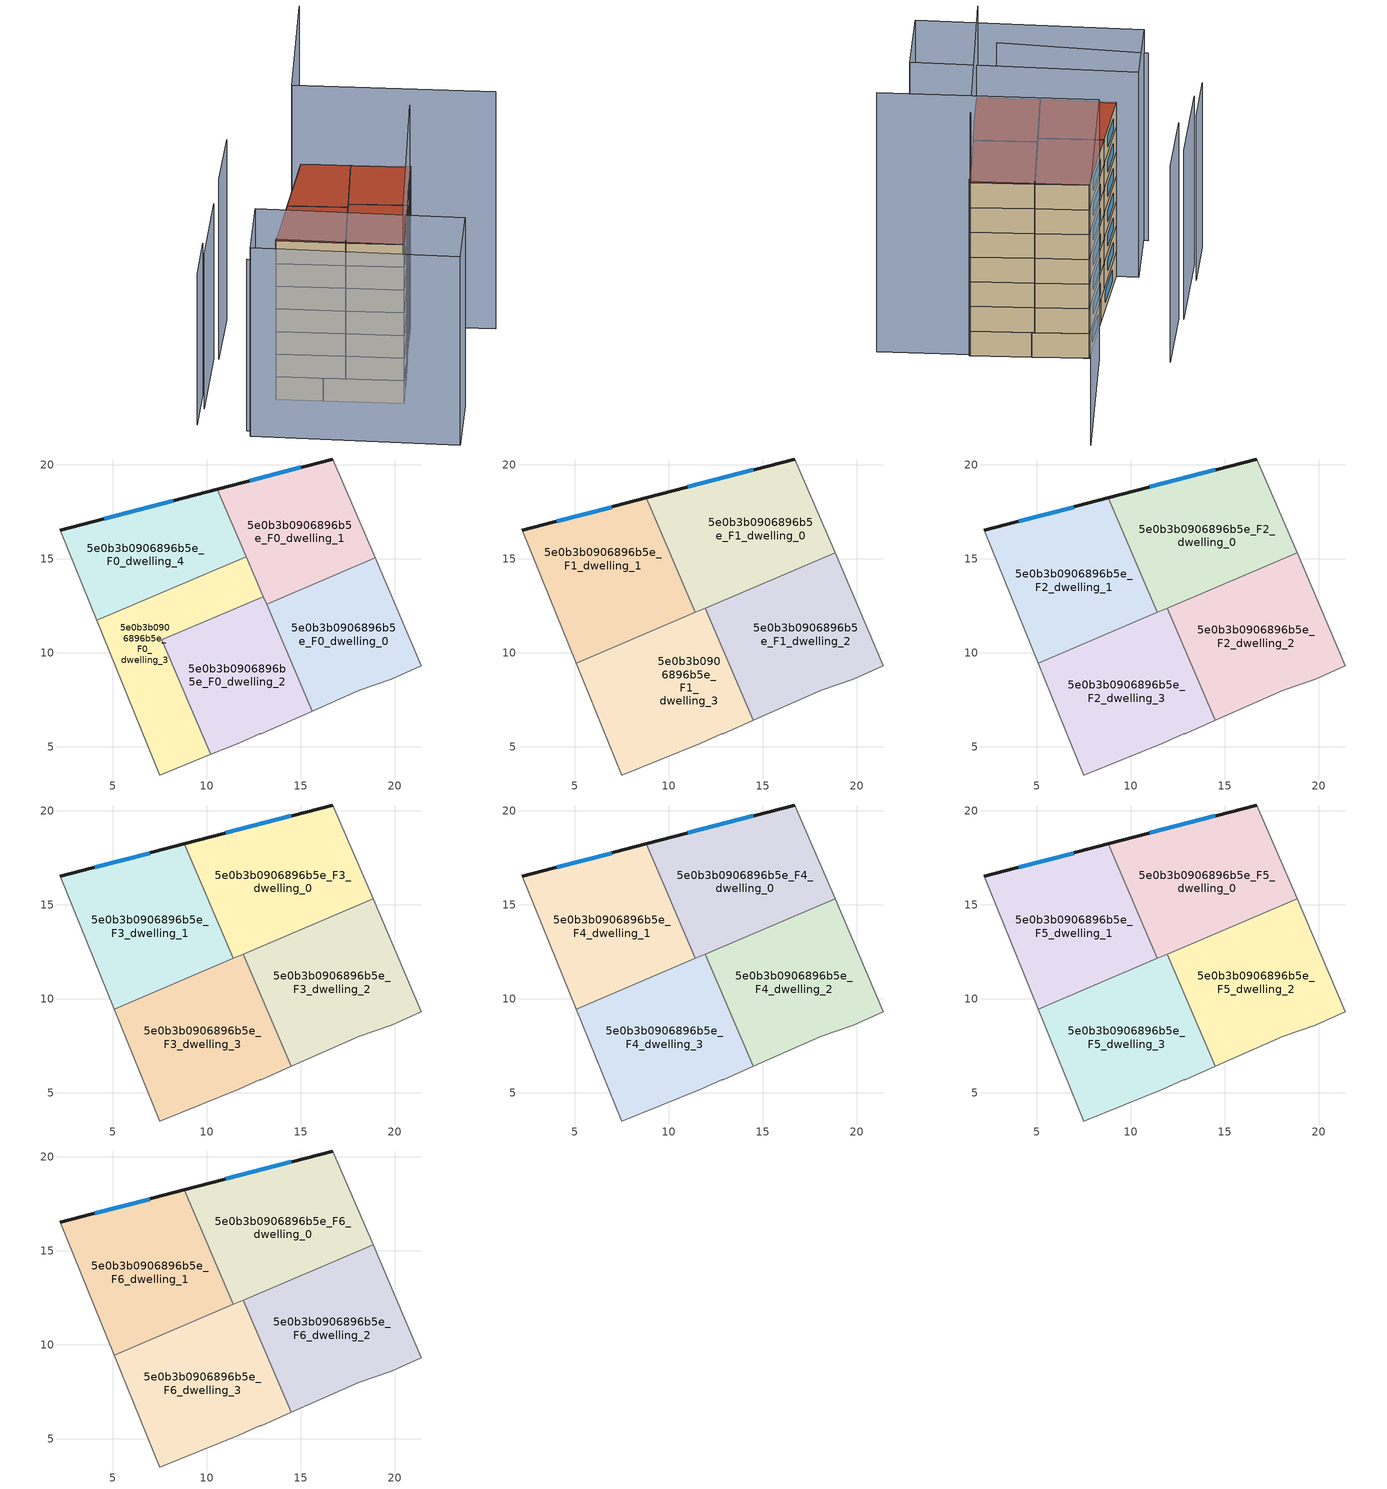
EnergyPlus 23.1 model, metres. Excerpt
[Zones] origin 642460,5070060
5e0b3b0906896b5e_F0_dwelling_0
 floor ground (EU_floor_Construction): 18.96,15.04 21.41,9.29 19.81,8.6 18.11,8 15.61,6.89 13.18,12.57 z0
 wall adiabatic (EU_wall_Construction): 15.61,6.89 18.11,8 19.81,8.6 21.41,9.29 18.96,15.04 z0:3
 wall to 5e0b3b0906896b5e_F0_dwelling_1 (EU_wall_Construction): 18.96,15.04 13.18,12.57 z0:3
 wall to 5e0b3b0906896b5e_F0_dwelling_2 (EU_wall_Construction): 13.18,12.57 15.61,6.89 z0:3
5e0b3b0906896b5e_F0_dwelling_1
 floor ground (EU_floor_Construction): 16.71,20.3 18.96,15.04 13.18,12.57 10.56,18.69 z0
 wall outside (EU_wall_Construction): 16.71,20.3 10.56,18.69 z0:3
 wall adiabatic (EU_wall_Construction): 18.96,15.04 16.71,20.3 z0:3
 wall to 5e0b3b0906896b5e_F0_dwelling_4 (EU_wall_Construction): 10.56,18.69 12.09,15.11 z0:3
 wall to 5e0b3b0906896b5e_F0_dwelling_3 (EU_wall_Construction): 12.09,15.11 13,12.99 z0:3
 wall to 5e0b3b0906896b5e_F0_dwelling_2 (EU_wall_Construction): 13,12.99 13.18,12.57 z0:3
 window (EU_Window_Construction): 14.99,19.85 12.28,19.14 z0.84:2.16
5e0b3b0906896b5e_F0_dwelling_2
 floor ground (EU_floor_Construction): 13,12.99 15.61,6.89 12.9,5.7 12.8,5.7 11.7,5.2 10.21,4.59 7.61,10.68 z0
 wall to 5e0b3b0906896b5e_F0_dwelling_3 (EU_wall_Construction): 13,12.99 7.61,10.68 10.21,4.59 z0:3
 wall adiabatic (EU_wall_Construction): 10.21,4.59 11.7,5.2 12.8,5.7 12.9,5.7 15.61,6.89 z0:3
5e0b3b0906896b5e_F0_dwelling_3
 floor ground (EU_floor_Construction): 12.09,15.12 13,12.99 7.61,10.68 10.21,4.59 7.5,3.5 4.15,11.72 z0
 wall adiabatic (EU_wall_Construction): 4.15,11.72 7.5,3.5 10.21,4.59 z0:3
 wall to 5e0b3b0906896b5e_F0_dwelling_4 (EU_wall_Construction): 12.09,15.12 4.15,11.72 z0:3
5e0b3b0906896b5e_F0_dwelling_4
 floor ground (EU_floor_Construction): 10.56,18.69 12.09,15.12 4.15,11.72 2.2,16.51 z0
 wall outside (EU_wall_Construction): 10.56,18.69 2.2,16.51 z0:3
 wall adiabatic (EU_wall_Construction): 2.2,16.51 4.15,11.72 z0:3
 window (EU_Window_Construction): 8.21,18.08 4.54,17.12 z0.84:2.16
5e0b3b0906896b5e_F1_dwelling_0
 floor to 5e0b3b0906896b5e_F0_dwelling_1 (EU_floor_Construction): 16.71,20.3 18.84,15.32 13.06,12.84 10.56,18.69 z3
 floor to 5e0b3b0906896b5e_F0_dwelling_4 (EU_floor_Construction): 10.56,18.69 12.09,15.11 10.44,14.41 8.81,18.23 z3
 floor to 5e0b3b0906896b5e_F0_dwelling_3 (EU_floor_Construction): 12.09,15.11 13,12.99 11.35,12.28 10.44,14.41 z3
 floor to 5e0b3b0906896b5e_F0_dwelling_2 (EU_floor_Construction): 13,12.99 13.06,12.84 11.41,12.14 11.35,12.28 z3
 wall outside (EU_wall_Construction): 16.71,20.3 8.81,18.24 z3:6
 wall adiabatic (EU_wall_Construction): 18.84,15.32 16.71,20.3 z3:6
 wall to 5e0b3b0906896b5e_F1_dwelling_1 (EU_wall_Construction): 8.81,18.24 11.41,12.14 z3:6
 wall to 5e0b3b0906896b5e_F1_dwelling_2 (EU_wall_Construction): 11.95,12.37 18.84,15.32 z3:6
 wall to 5e0b3b0906896b5e_F1_dwelling_3 (EU_wall_Construction): 11.41,12.14 11.95,12.37 z3:6
 window (EU_Window_Construction): 14.5,19.72 11.02,18.81 z3.84:5.16
5e0b3b0906896b5e_F1_dwelling_1
 floor to 5e0b3b0906896b5e_F0_dwelling_4 (EU_floor_Construction): 8.81,18.23 10.44,14.41 4.15,11.72 2.2,16.51 z3
 floor to 5e0b3b0906896b5e_F0_dwelling_3 (EU_floor_Construction): 10.44,14.41 11.35,12.28 7.61,10.68 7.67,10.54 5.08,9.43 4.15,11.72 z3
 floor to 5e0b3b0906896b5e_F0_dwelling_2 (EU_floor_Construction): 11.35,12.28 11.41,12.14 7.67,10.54 7.61,10.68 z3
 wall outside (EU_wall_Construction): 8.81,18.24 2.2,16.51 z3:6
 wall adiabatic (EU_wall_Construction): 2.2,16.51 5.08,9.43 z3:6
 wall to 5e0b3b0906896b5e_F1_dwelling_3 (EU_wall_Construction): 5.08,9.43 11.41,12.14 z3:6
 window (EU_Window_Construction): 6.95,17.75 4.05,16.99 z3.84:5.16
5e0b3b0906896b5e_F1_dwelling_2
 floor to 5e0b3b0906896b5e_F0_dwelling_0 (EU_floor_Construction): 18.96,15.04 21.41,9.29 19.81,8.6 18.11,8 15.61,6.89 13.18,12.57 z3
 floor to 5e0b3b0906896b5e_F0_dwelling_2 (EU_floor_Construction): 13.06,12.84 15.61,6.89 14.5,6.4 11.95,12.37 z3
 floor to 5e0b3b0906896b5e_F0_dwelling_1 (EU_floor_Construction): 18.84,15.32 18.96,15.04 13.18,12.57 13.06,12.84 z3
 wall to 5e0b3b0906896b5e_F1_dwelling_3 (EU_wall_Construction): 11.95,12.37 14.5,6.4 z3:6
 wall adiabatic (EU_wall_Construction): 14.5,6.4 18.11,8 19.81,8.6 21.41,9.29 18.84,15.32 z3:6
5e0b3b0906896b5e_F1_dwelling_3
 floor to 5e0b3b0906896b5e_F0_dwelling_2 (EU_floor_Construction): 11.95,12.37 14.5,6.4 12.9,5.7 12.8,5.7 11.7,5.2 10.21,4.59 7.67,10.54 z3
 floor to 5e0b3b0906896b5e_F0_dwelling_3 (EU_floor_Construction): 7.67,10.54 10.21,4.59 7.5,3.5 5.08,9.43 z3
 wall adiabatic (EU_wall_Construction): 5.08,9.43 7.5,3.5 11.7,5.2 12.8,5.7 12.9,5.7 14.5,6.4 z3:6
5e0b3b0906896b5e_F2_dwelling_0
 floor to 5e0b3b0906896b5e_F1_dwelling_0 (EU_floor_Construction): 16.71,20.3 18.84,15.32 11.41,12.14 8.81,18.24 z6
 wall outside (EU_wall_Construction): 16.71,20.3 8.81,18.24 z6:9
 wall adiabatic (EU_wall_Construction): 18.84,15.32 16.71,20.3 z6:9
 wall to 5e0b3b0906896b5e_F2_dwelling_1 (EU_wall_Construction): 8.81,18.24 11.41,12.14 z6:9
 wall to 5e0b3b0906896b5e_F2_dwelling_2 (EU_wall_Construction): 11.95,12.37 18.84,15.32 z6:9
 wall to 5e0b3b0906896b5e_F2_dwelling_3 (EU_wall_Construction): 11.41,12.14 11.95,12.37 z6:9
 window (EU_Window_Construction): 14.5,19.72 11.02,18.81 z6.84:8.16
5e0b3b0906896b5e_F2_dwelling_1
 floor to 5e0b3b0906896b5e_F1_dwelling_1 (EU_floor_Construction): 8.81,18.24 11.41,12.14 5.08,9.43 2.2,16.51 z6
 wall outside (EU_wall_Construction): 8.81,18.24 2.2,16.51 z6:9
 wall adiabatic (EU_wall_Construction): 2.2,16.51 5.08,9.43 z6:9
 wall to 5e0b3b0906896b5e_F2_dwelling_3 (EU_wall_Construction): 5.08,9.43 11.41,12.14 z6:9
 window (EU_Window_Construction): 6.95,17.75 4.05,16.99 z6.84:8.16
5e0b3b0906896b5e_F2_dwelling_2
 floor to 5e0b3b0906896b5e_F1_dwelling_2 (EU_floor_Construction): 18.84,15.32 21.41,9.29 19.81,8.6 18.11,8 14.5,6.4 11.95,12.37 z6
 wall to 5e0b3b0906896b5e_F2_dwelling_3 (EU_wall_Construction): 11.95,12.37 14.5,6.4 z6:9
 wall adiabatic (EU_wall_Construction): 14.5,6.4 18.11,8 19.81,8.6 21.41,9.29 18.84,15.32 z6:9
5e0b3b0906896b5e_F2_dwelling_3
 floor to 5e0b3b0906896b5e_F1_dwelling_3 (EU_floor_Construction): 11.95,12.37 14.5,6.4 12.9,5.7 12.8,5.7 11.7,5.2 7.5,3.5 5.08,9.43 z6
 wall adiabatic (EU_wall_Construction): 5.08,9.43 7.5,3.5 11.7,5.2 12.8,5.7 12.9,5.7 14.5,6.4 z6:9
5e0b3b0906896b5e_F3_dwelling_0
 floor to 5e0b3b0906896b5e_F2_dwelling_0 (EU_floor_Construction): 16.71,20.3 18.84,15.32 11.41,12.14 8.81,18.24 z9
 wall outside (EU_wall_Construction): 16.71,20.3 8.81,18.24 z9:12
 wall adiabatic (EU_wall_Construction): 18.84,15.32 16.71,20.3 z9:12
 wall to 5e0b3b0906896b5e_F3_dwelling_1 (EU_wall_Construction): 8.81,18.24 11.41,12.14 z9:12
 wall to 5e0b3b0906896b5e_F3_dwelling_2 (EU_wall_Construction): 11.95,12.37 18.84,15.32 z9:12
 wall to 5e0b3b0906896b5e_F3_dwelling_3 (EU_wall_Construction): 11.41,12.14 11.95,12.37 z9:12
 window (EU_Window_Construction): 14.5,19.72 11.02,18.81 z9.84:11.16
5e0b3b0906896b5e_F3_dwelling_1
 floor to 5e0b3b0906896b5e_F2_dwelling_1 (EU_floor_Construction): 8.81,18.24 11.41,12.14 5.08,9.43 2.2,16.51 z9
 wall outside (EU_wall_Construction): 8.81,18.24 2.2,16.51 z9:12
 wall adiabatic (EU_wall_Construction): 2.2,16.51 5.08,9.43 z9:12
 wall to 5e0b3b0906896b5e_F3_dwelling_3 (EU_wall_Construction): 5.08,9.43 11.41,12.14 z9:12
 window (EU_Window_Construction): 6.95,17.75 4.05,16.99 z9.84:11.16
5e0b3b0906896b5e_F3_dwelling_2
 floor to 5e0b3b0906896b5e_F2_dwelling_2 (EU_floor_Construction): 18.84,15.32 21.41,9.29 19.81,8.6 18.11,8 14.5,6.4 11.95,12.37 z9
 wall to 5e0b3b0906896b5e_F3_dwelling_3 (EU_wall_Construction): 11.95,12.37 14.5,6.4 z9:12
 wall adiabatic (EU_wall_Construction): 14.5,6.4 18.11,8 19.81,8.6 21.41,9.29 18.84,15.32 z9:12
5e0b3b0906896b5e_F3_dwelling_3
 floor to 5e0b3b0906896b5e_F2_dwelling_3 (EU_floor_Construction): 11.95,12.37 14.5,6.4 12.9,5.7 12.8,5.7 11.7,5.2 7.5,3.5 5.08,9.43 z9
 wall adiabatic (EU_wall_Construction): 5.08,9.43 7.5,3.5 11.7,5.2 12.8,5.7 12.9,5.7 14.5,6.4 z9:12
5e0b3b0906896b5e_F4_dwelling_0
 floor to 5e0b3b0906896b5e_F3_dwelling_0 (EU_floor_Construction): 16.71,20.3 18.84,15.32 11.41,12.14 8.81,18.24 z12
 wall outside (EU_wall_Construction): 16.71,20.3 8.81,18.24 z12:15
 wall adiabatic (EU_wall_Construction): 18.84,15.32 16.71,20.3 z12:15
 wall to 5e0b3b0906896b5e_F4_dwelling_1 (EU_wall_Construction): 8.81,18.24 11.41,12.14 z12:15
 wall to 5e0b3b0906896b5e_F4_dwelling_2 (EU_wall_Construction): 11.95,12.37 18.84,15.32 z12:15
 wall to 5e0b3b0906896b5e_F4_dwelling_3 (EU_wall_Construction): 11.41,12.14 11.95,12.37 z12:15
 window (EU_Window_Construction): 14.5,19.72 11.02,18.81 z12.84:14.16
5e0b3b0906896b5e_F4_dwelling_1
 floor to 5e0b3b0906896b5e_F3_dwelling_1 (EU_floor_Construction): 8.81,18.24 11.41,12.14 5.08,9.43 2.2,16.51 z12
 wall outside (EU_wall_Construction): 8.81,18.24 2.2,16.51 z12:15
 wall adiabatic (EU_wall_Construction): 2.2,16.51 5.08,9.43 z12:15
 wall to 5e0b3b0906896b5e_F4_dwelling_3 (EU_wall_Construction): 5.08,9.43 11.41,12.14 z12:15
 window (EU_Window_Construction): 6.95,17.75 4.05,16.99 z12.84:14.16
5e0b3b0906896b5e_F4_dwelling_2
 floor to 5e0b3b0906896b5e_F3_dwelling_2 (EU_floor_Construction): 18.84,15.32 21.41,9.29 19.81,8.6 18.11,8 14.5,6.4 11.95,12.37 z12
 wall to 5e0b3b0906896b5e_F4_dwelling_3 (EU_wall_Construction): 11.95,12.37 14.5,6.4 z12:15
 wall adiabatic (EU_wall_Construction): 14.5,6.4 18.11,8 19.81,8.6 21.41,9.29 18.84,15.32 z12:15
5e0b3b0906896b5e_F4_dwelling_3
 floor to 5e0b3b0906896b5e_F3_dwelling_3 (EU_floor_Construction): 11.95,12.37 14.5,6.4 12.9,5.7 12.8,5.7 11.7,5.2 7.5,3.5 5.08,9.43 z12
 wall adiabatic (EU_wall_Construction): 5.08,9.43 7.5,3.5 11.7,5.2 12.8,5.7 12.9,5.7 14.5,6.4 z12:15
5e0b3b0906896b5e_F5_dwelling_0
 floor to 5e0b3b0906896b5e_F4_dwelling_0 (EU_floor_Construction): 16.71,20.3 18.84,15.32 11.41,12.14 8.81,18.24 z15
 wall outside (EU_wall_Construction): 16.71,20.3 8.81,18.24 z15:18
 wall adiabatic (EU_wall_Construction): 18.84,15.32 16.71,20.3 z15:18
 wall to 5e0b3b0906896b5e_F5_dwelling_1 (EU_wall_Construction): 8.81,18.24 11.41,12.14 z15:18
 wall to 5e0b3b0906896b5e_F5_dwelling_2 (EU_wall_Construction): 11.95,12.37 18.84,15.32 z15:18
 wall to 5e0b3b0906896b5e_F5_dwelling_3 (EU_wall_Construction): 11.41,12.14 11.95,12.37 z15:18
 window (EU_Window_Construction): 14.5,19.72 11.02,18.81 z15.84:17.16
5e0b3b0906896b5e_F5_dwelling_1
 floor to 5e0b3b0906896b5e_F4_dwelling_1 (EU_floor_Construction): 8.81,18.24 11.41,12.14 5.08,9.43 2.2,16.51 z15
 wall outside (EU_wall_Construction): 8.81,18.24 2.2,16.51 z15:18
 wall adiabatic (EU_wall_Construction): 2.2,16.51 5.08,9.43 z15:18
 wall to 5e0b3b0906896b5e_F5_dwelling_3 (EU_wall_Construction): 5.08,9.43 11.41,12.14 z15:18
 window (EU_Window_Construction): 6.95,17.75 4.05,16.99 z15.84:17.16
5e0b3b0906896b5e_F5_dwelling_2
 floor to 5e0b3b0906896b5e_F4_dwelling_2 (EU_floor_Construction): 18.84,15.32 21.41,9.29 19.81,8.6 18.11,8 14.5,6.4 11.95,12.37 z15
 wall to 5e0b3b0906896b5e_F5_dwelling_3 (EU_wall_Construction): 11.95,12.37 14.5,6.4 z15:18
 wall adiabatic (EU_wall_Construction): 14.5,6.4 18.11,8 19.81,8.6 21.41,9.29 18.84,15.32 z15:18
5e0b3b0906896b5e_F5_dwelling_3
 floor to 5e0b3b0906896b5e_F4_dwelling_3 (EU_floor_Construction): 11.95,12.37 14.5,6.4 12.9,5.7 12.8,5.7 11.7,5.2 7.5,3.5 5.08,9.43 z15
 wall adiabatic (EU_wall_Construction): 5.08,9.43 7.5,3.5 11.7,5.2 12.8,5.7 12.9,5.7 14.5,6.4 z15:18
5e0b3b0906896b5e_F6_dwelling_0
 floor to 5e0b3b0906896b5e_F5_dwelling_0 (EU_floor_Construction): 16.71,20.3 18.84,15.32 11.41,12.14 8.81,18.24 z18
 wall outside (EU_wall_Construction): 16.71,20.3 8.81,18.24 z18:21
 wall adiabatic (EU_wall_Construction): 18.84,15.32 16.71,20.3 z18:21
 wall to 5e0b3b0906896b5e_F6_dwelling_1 (EU_wall_Construction): 8.81,18.24 11.41,12.14 z18:21
 wall to 5e0b3b0906896b5e_F6_dwelling_2 (EU_wall_Construction): 11.95,12.37 18.84,15.32 z18:21
 wall to 5e0b3b0906896b5e_F6_dwelling_3 (EU_wall_Construction): 11.41,12.14 11.95,12.37 z18:21
 window (EU_Window_Construction): 14.5,19.72 11.02,18.81 z18.84:20.16
 roof outside (EU_roof_Construction): 18.84,15.32 16.71,20.3 8.81,18.24 11.41,12.14 z21
5e0b3b0906896b5e_F6_dwelling_1
 floor to 5e0b3b0906896b5e_F5_dwelling_1 (EU_floor_Construction): 8.81,18.24 11.41,12.14 5.08,9.43 2.2,16.51 z18
 wall outside (EU_wall_Construction): 8.81,18.24 2.2,16.51 z18:21
 wall adiabatic (EU_wall_Construction): 2.2,16.51 5.08,9.43 z18:21
 wall to 5e0b3b0906896b5e_F6_dwelling_3 (EU_wall_Construction): 5.08,9.43 11.41,12.14 z18:21
 window (EU_Window_Construction): 6.95,17.75 4.05,16.99 z18.84:20.16
 roof outside (EU_roof_Construction): 11.41,12.14 8.81,18.24 2.2,16.51 5.08,9.43 z21
5e0b3b0906896b5e_F6_dwelling_2
 floor to 5e0b3b0906896b5e_F5_dwelling_2 (EU_floor_Construction): 18.84,15.32 21.41,9.29 19.81,8.6 18.11,8 14.5,6.4 11.95,12.37 z18
 wall to 5e0b3b0906896b5e_F6_dwelling_3 (EU_wall_Construction): 11.95,12.37 14.5,6.4 z18:21
 wall adiabatic (EU_wall_Construction): 14.5,6.4 18.11,8 19.81,8.6 21.41,9.29 18.84,15.32 z18:21
 roof outside (EU_roof_Construction): 19.81,8.6 21.41,9.29 18.84,15.32 11.95,12.37 14.5,6.4 18.11,8 z21
5e0b3b0906896b5e_F6_dwelling_3
 floor to 5e0b3b0906896b5e_F5_dwelling_3 (EU_floor_Construction): 11.95,12.37 14.5,6.4 12.9,5.7 12.8,5.7 11.7,5.2 7.5,3.5 5.08,9.43 z18
 wall adiabatic (EU_wall_Construction): 5.08,9.43 7.5,3.5 11.7,5.2 12.8,5.7 12.9,5.7 14.5,6.4 z18:21
 roof outside (EU_roof_Construction): 12.9,5.7 14.5,6.4 11.95,12.37 5.08,9.43 7.5,3.5 11.7,5.2 12.8,5.7 z21
shading: 0.76,2.45 2.79,-5.11 z0:17.7; 24.71,0.59 16.31,21.21 / 16.31,21.21 30.43,26.96 z0:31.4; 3.53,1.78 21.37,9.39 z0:29.1; 2.9,-5.39 -5.31,16.01 / -5.31,16.01 1.69,18.69 / 1.69,18.69 9.9,-2.71 / 9.9,-2.71 2.9,-5.39 z0:24.9; -4.59,16.81 0.19,2.3 z0:22.7; -0.3,24.11 -5.81,22.2 z0:20; 6.41,25.91 -2.65,22.8 z0:20.5; 13.83,27.89 6.58,25.4 z0:23.8
[Building]
EU S2 Campaign: North Axis=0; Terrain=City; Solar Distribution=FullExterior
[Site:Location]
Lyon-Bron: Latitude=45.75; Longitude=5; Time Zone=1; Elevation=198
[SizingPeriod:WeatherFileDays]
AnnualSizingPeriod: Begin Month=1; Begin Day of Month=1; End Month=12; End Day of Month=31; Day of Week for Start Day=Monday; Use Weather File Daylight Saving Period=No; Use Weather File Rain and Snow Indicators=No
[MATERIAL]
EU_InternalMass_Material: Roughness=MediumRough; Thickness=0.1; Conductivity=1; Density=1800; Specific Heat=900; Thermal Absorptance=0.9; Solar Absorptance=0.7; Visible Absorptance=0.7
[MATERIAL:NOMASS] Roughness=MediumRough; Thermal Absorptance=0.9; Solar Absorptance=0.7; Visible Absorptance=0.7
Name | Thermal Resistance
EU_wall_NoMass | 0.776494
EU_roof_NoMass | 0.486893
EU_floor_NoMass | 0.421597
[WINDOWMATERIAL:SIMPLEGLAZINGSYSTEM]
EU_Window_SimpleGlazing: UFactor=4.24961; Solar Heat Gain Coefficient=0.83; Visible Transmittance=0.83
[CONSTRUCTION]
EU_wall_Construction: EU_wall_NoMass
EU_roof_Construction: EU_roof_NoMass
EU_floor_Construction: EU_floor_NoMass
EU_InternalMass_Construction: EU_InternalMass_Material
EU_Window_Construction: EU_Window_SimpleGlazing
[ZONE] Type=1; Multiplier=1; Ceiling Height=autocalculate; Floor Area=autocalculate; Part of Total Floor Area=Yes
Name | Volume
5e0b3b0906896b5e_F0_dwelling_0 | 116.852
5e0b3b0906896b5e_F1_dwelling_0; 5e0b3b0906896b5e_F2_dwelling_0; 5e0b3b0906896b5e_F3_dwelling_0; 5e0b3b0906896b5e_F4_dwelling_0; 5e0b3b0906896b5e_F5_dwelling_0; 5e0b3b0906896b5e_F6_dwelling_0 | 146.071
5e0b3b0906896b5e_F0_dwelling_1; 5e0b3b0906896b5e_F0_dwelling_3 | 116.863
5e0b3b0906896b5e_F1_dwelling_1; 5e0b3b0906896b5e_F2_dwelling_1; 5e0b3b0906896b5e_F3_dwelling_1; 5e0b3b0906896b5e_F4_dwelling_1; 5e0b3b0906896b5e_F5_dwelling_1; 5e0b3b0906896b5e_F6_dwelling_1 | 146.062
5e0b3b0906896b5e_F0_dwelling_2 | 116.837
5e0b3b0906896b5e_F1_dwelling_2; 5e0b3b0906896b5e_F2_dwelling_2; 5e0b3b0906896b5e_F3_dwelling_2; 5e0b3b0906896b5e_F4_dwelling_2; 5e0b3b0906896b5e_F5_dwelling_2; 5e0b3b0906896b5e_F6_dwelling_2 | 146.053
5e0b3b0906896b5e_F1_dwelling_3; 5e0b3b0906896b5e_F2_dwelling_3; 5e0b3b0906896b5e_F3_dwelling_3; 5e0b3b0906896b5e_F4_dwelling_3; 5e0b3b0906896b5e_F5_dwelling_3; 5e0b3b0906896b5e_F6_dwelling_3 | 146.07
5e0b3b0906896b5e_F0_dwelling_4 | 116.829
[INTERNALMASS] Construction=EU_InternalMass_Construction
Name | Zone or ZoneList | Surface Area
5e0b3b0906896b5e_F0_dwelling_0_EU_InternalMass | 5e0b3b0906896b5e_F0_dwelling_0 | 38.9504
5e0b3b0906896b5e_F0_dwelling_1_EU_InternalMass | 5e0b3b0906896b5e_F0_dwelling_1 | 38.9535
5e0b3b0906896b5e_F0_dwelling_2_EU_InternalMass | 5e0b3b0906896b5e_F0_dwelling_2 | 38.9456
5e0b3b0906896b5e_F0_dwelling_3_EU_InternalMass | 5e0b3b0906896b5e_F0_dwelling_3 | 38.9539
5e0b3b0906896b5e_F0_dwelling_4_EU_InternalMass | 5e0b3b0906896b5e_F0_dwelling_4 | 38.9443
5e0b3b0906896b5e_F1_dwelling_0_EU_InternalMass | 5e0b3b0906896b5e_F1_dwelling_0 | 48.69
5e0b3b0906896b5e_F1_dwelling_1_EU_InternalMass | 5e0b3b0906896b5e_F1_dwelling_1 | 48.6873
5e0b3b0906896b5e_F1_dwelling_2_EU_InternalMass | 5e0b3b0906896b5e_F1_dwelling_2 | 48.6839
5e0b3b0906896b5e_F1_dwelling_3_EU_InternalMass | 5e0b3b0906896b5e_F1_dwelling_3 | 48.69
5e0b3b0906896b5e_F2_dwelling_0_EU_InternalMass | 5e0b3b0906896b5e_F2_dwelling_0 | 48.69
5e0b3b0906896b5e_F2_dwelling_1_EU_InternalMass | 5e0b3b0906896b5e_F2_dwelling_1 | 48.6873
5e0b3b0906896b5e_F2_dwelling_2_EU_InternalMass | 5e0b3b0906896b5e_F2_dwelling_2 | 48.6839
5e0b3b0906896b5e_F2_dwelling_3_EU_InternalMass | 5e0b3b0906896b5e_F2_dwelling_3 | 48.69
5e0b3b0906896b5e_F3_dwelling_0_EU_InternalMass | 5e0b3b0906896b5e_F3_dwelling_0 | 48.69
5e0b3b0906896b5e_F3_dwelling_1_EU_InternalMass | 5e0b3b0906896b5e_F3_dwelling_1 | 48.6873
5e0b3b0906896b5e_F3_dwelling_2_EU_InternalMass | 5e0b3b0906896b5e_F3_dwelling_2 | 48.6839
5e0b3b0906896b5e_F3_dwelling_3_EU_InternalMass | 5e0b3b0906896b5e_F3_dwelling_3 | 48.69
5e0b3b0906896b5e_F4_dwelling_0_EU_InternalMass | 5e0b3b0906896b5e_F4_dwelling_0 | 48.69
5e0b3b0906896b5e_F4_dwelling_1_EU_InternalMass | 5e0b3b0906896b5e_F4_dwelling_1 | 48.6873
5e0b3b0906896b5e_F4_dwelling_2_EU_InternalMass | 5e0b3b0906896b5e_F4_dwelling_2 | 48.6839
5e0b3b0906896b5e_F4_dwelling_3_EU_InternalMass | 5e0b3b0906896b5e_F4_dwelling_3 | 48.69
5e0b3b0906896b5e_F5_dwelling_0_EU_InternalMass | 5e0b3b0906896b5e_F5_dwelling_0 | 48.69
5e0b3b0906896b5e_F5_dwelling_1_EU_InternalMass | 5e0b3b0906896b5e_F5_dwelling_1 | 48.6873
5e0b3b0906896b5e_F5_dwelling_2_EU_InternalMass | 5e0b3b0906896b5e_F5_dwelling_2 | 48.6839
5e0b3b0906896b5e_F5_dwelling_3_EU_InternalMass | 5e0b3b0906896b5e_F5_dwelling_3 | 48.69
5e0b3b0906896b5e_F6_dwelling_0_EU_InternalMass | 5e0b3b0906896b5e_F6_dwelling_0 | 48.69
5e0b3b0906896b5e_F6_dwelling_1_EU_InternalMass | 5e0b3b0906896b5e_F6_dwelling_1 | 48.6873
5e0b3b0906896b5e_F6_dwelling_2_EU_InternalMass | 5e0b3b0906896b5e_F6_dwelling_2 | 48.6839
5e0b3b0906896b5e_F6_dwelling_3_EU_InternalMass | 5e0b3b0906896b5e_F6_dwelling_3 | 48.69
[OTHEREQUIPMENT] Fuel Type=Electricity; Design Level Calculation Method=Watts/Area; Power per Zone Floor Area=1; Fraction Latent=0; Fraction Radiant=0; Fraction Lost=0; Carbon Dioxide Generation Rate=0; EndUse Subcategory=EU_Step8_InternalGains
Name | Zone or ZoneList or Space or SpaceList | Schedule
EU_Step8_InternalGain_5e0b3b0906896b5e_F0_dwelling_0_f000 | 5e0b3b0906896b5e_F0_dwelling_0 | EU_Step8_GainSchedule_5e0b3b0906896b5e_F0_dwelling_0_f000
EU_Step8_InternalGain_5e0b3b0906896b5e_F0_dwelling_1_f000 | 5e0b3b0906896b5e_F0_dwelling_1 | EU_Step8_GainSchedule_5e0b3b0906896b5e_F0_dwelling_1_f000
EU_Step8_InternalGain_5e0b3b0906896b5e_F0_dwelling_2_f000 | 5e0b3b0906896b5e_F0_dwelling_2 | EU_Step8_GainSchedule_5e0b3b0906896b5e_F0_dwelling_2_f000
EU_Step8_InternalGain_5e0b3b0906896b5e_F0_dwelling_3_f000 | 5e0b3b0906896b5e_F0_dwelling_3 | EU_Step8_GainSchedule_5e0b3b0906896b5e_F0_dwelling_3_f000
EU_Step8_InternalGain_5e0b3b0906896b5e_F0_dwelling_4_f000 | 5e0b3b0906896b5e_F0_dwelling_4 | EU_Step8_GainSchedule_5e0b3b0906896b5e_F0_dwelling_4_f000
EU_Step8_InternalGain_5e0b3b0906896b5e_F1_dwelling_0_f000 | 5e0b3b0906896b5e_F1_dwelling_0 | EU_Step8_GainSchedule_5e0b3b0906896b5e_F1_dwelling_0_f000
EU_Step8_InternalGain_5e0b3b0906896b5e_F1_dwelling_1_f000 | 5e0b3b0906896b5e_F1_dwelling_1 | EU_Step8_GainSchedule_5e0b3b0906896b5e_F1_dwelling_1_f000
EU_Step8_InternalGain_5e0b3b0906896b5e_F1_dwelling_2_f000 | 5e0b3b0906896b5e_F1_dwelling_2 | EU_Step8_GainSchedule_5e0b3b0906896b5e_F1_dwelling_2_f000
EU_Step8_InternalGain_5e0b3b0906896b5e_F1_dwelling_3_f000 | 5e0b3b0906896b5e_F1_dwelling_3 | EU_Step8_GainSchedule_5e0b3b0906896b5e_F1_dwelling_3_f000
EU_Step8_InternalGain_5e0b3b0906896b5e_F2_dwelling_0_f000 | 5e0b3b0906896b5e_F2_dwelling_0 | EU_Step8_GainSchedule_5e0b3b0906896b5e_F2_dwelling_0_f000
EU_Step8_InternalGain_5e0b3b0906896b5e_F2_dwelling_1_f000 | 5e0b3b0906896b5e_F2_dwelling_1 | EU_Step8_GainSchedule_5e0b3b0906896b5e_F2_dwelling_1_f000
EU_Step8_InternalGain_5e0b3b0906896b5e_F2_dwelling_2_f000 | 5e0b3b0906896b5e_F2_dwelling_2 | EU_Step8_GainSchedule_5e0b3b0906896b5e_F2_dwelling_2_f000
EU_Step8_InternalGain_5e0b3b0906896b5e_F2_dwelling_3_f000 | 5e0b3b0906896b5e_F2_dwelling_3 | EU_Step8_GainSchedule_5e0b3b0906896b5e_F2_dwelling_3_f000
EU_Step8_InternalGain_5e0b3b0906896b5e_F3_dwelling_0_f000 | 5e0b3b0906896b5e_F3_dwelling_0 | EU_Step8_GainSchedule_5e0b3b0906896b5e_F3_dwelling_0_f000
EU_Step8_InternalGain_5e0b3b0906896b5e_F3_dwelling_1_f000 | 5e0b3b0906896b5e_F3_dwelling_1 | EU_Step8_GainSchedule_5e0b3b0906896b5e_F3_dwelling_1_f000
EU_Step8_InternalGain_5e0b3b0906896b5e_F3_dwelling_2_f000 | 5e0b3b0906896b5e_F3_dwelling_2 | EU_Step8_GainSchedule_5e0b3b0906896b5e_F3_dwelling_2_f000
EU_Step8_InternalGain_5e0b3b0906896b5e_F3_dwelling_3_f000 | 5e0b3b0906896b5e_F3_dwelling_3 | EU_Step8_GainSchedule_5e0b3b0906896b5e_F3_dwelling_3_f000
EU_Step8_InternalGain_5e0b3b0906896b5e_F4_dwelling_0_f000 | 5e0b3b0906896b5e_F4_dwelling_0 | EU_Step8_GainSchedule_5e0b3b0906896b5e_F4_dwelling_0_f000
EU_Step8_InternalGain_5e0b3b0906896b5e_F4_dwelling_1_f000 | 5e0b3b0906896b5e_F4_dwelling_1 | EU_Step8_GainSchedule_5e0b3b0906896b5e_F4_dwelling_1_f000
EU_Step8_InternalGain_5e0b3b0906896b5e_F4_dwelling_2_f000 | 5e0b3b0906896b5e_F4_dwelling_2 | EU_Step8_GainSchedule_5e0b3b0906896b5e_F4_dwelling_2_f000
EU_Step8_InternalGain_5e0b3b0906896b5e_F4_dwelling_3_f000 | 5e0b3b0906896b5e_F4_dwelling_3 | EU_Step8_GainSchedule_5e0b3b0906896b5e_F4_dwelling_3_f000
EU_Step8_InternalGain_5e0b3b0906896b5e_F5_dwelling_0_f000 | 5e0b3b0906896b5e_F5_dwelling_0 | EU_Step8_GainSchedule_5e0b3b0906896b5e_F5_dwelling_0_f000
EU_Step8_InternalGain_5e0b3b0906896b5e_F5_dwelling_1_f000 | 5e0b3b0906896b5e_F5_dwelling_1 | EU_Step8_GainSchedule_5e0b3b0906896b5e_F5_dwelling_1_f000
EU_Step8_InternalGain_5e0b3b0906896b5e_F5_dwelling_2_f000 | 5e0b3b0906896b5e_F5_dwelling_2 | EU_Step8_GainSchedule_5e0b3b0906896b5e_F5_dwelling_2_f000
EU_Step8_InternalGain_5e0b3b0906896b5e_F5_dwelling_3_f000 | 5e0b3b0906896b5e_F5_dwelling_3 | EU_Step8_GainSchedule_5e0b3b0906896b5e_F5_dwelling_3_f000
EU_Step8_InternalGain_5e0b3b0906896b5e_F6_dwelling_0_f000 | 5e0b3b0906896b5e_F6_dwelling_0 | EU_Step8_GainSchedule_5e0b3b0906896b5e_F6_dwelling_0_f000
EU_Step8_InternalGain_5e0b3b0906896b5e_F6_dwelling_1_f000 | 5e0b3b0906896b5e_F6_dwelling_1 | EU_Step8_GainSchedule_5e0b3b0906896b5e_F6_dwelling_1_f000
EU_Step8_InternalGain_5e0b3b0906896b5e_F6_dwelling_2_f000 | 5e0b3b0906896b5e_F6_dwelling_2 | EU_Step8_GainSchedule_5e0b3b0906896b5e_F6_dwelling_2_f000
EU_Step8_InternalGain_5e0b3b0906896b5e_F6_dwelling_3_f000 | 5e0b3b0906896b5e_F6_dwelling_3 | EU_Step8_GainSchedule_5e0b3b0906896b5e_F6_dwelling_3_f000
[ZONEVENTILATION:DESIGNFLOWRATE] Schedule=EU_AlwaysOn; Design Flow Rate Calculation Method=AirChanges/Hour; Air Changes per Hour=0.693814; Ventilation Type=Natural; Fan Pressure Rise=0; Fan Total Efficiency=1; Constant Term Coefficient=1; Temperature Term Coefficient=0; Velocity Term Coefficient=0; Velocity Squared Term Coefficient=0; Minimum Indoor Temperature=-100; Maximum Indoor Temperature=100; Delta Temperature=-100; Minimum Outdoor Temperature=-100; Maximum Outdoor Temperature=100; Maximum Wind Speed=40
Name | Zone or ZoneList or Space or SpaceList
EU_ConstantAir_5e0b3b0906896b5e_F0_dwelling_0 | 5e0b3b0906896b5e_F0_dwelling_0
EU_ConstantAir_5e0b3b0906896b5e_F0_dwelling_1 | 5e0b3b0906896b5e_F0_dwelling_1
EU_ConstantAir_5e0b3b0906896b5e_F0_dwelling_2 | 5e0b3b0906896b5e_F0_dwelling_2
EU_ConstantAir_5e0b3b0906896b5e_F0_dwelling_3 | 5e0b3b0906896b5e_F0_dwelling_3
EU_ConstantAir_5e0b3b0906896b5e_F0_dwelling_4 | 5e0b3b0906896b5e_F0_dwelling_4
EU_ConstantAir_5e0b3b0906896b5e_F1_dwelling_0 | 5e0b3b0906896b5e_F1_dwelling_0
EU_ConstantAir_5e0b3b0906896b5e_F1_dwelling_1 | 5e0b3b0906896b5e_F1_dwelling_1
EU_ConstantAir_5e0b3b0906896b5e_F1_dwelling_2 | 5e0b3b0906896b5e_F1_dwelling_2
EU_ConstantAir_5e0b3b0906896b5e_F1_dwelling_3 | 5e0b3b0906896b5e_F1_dwelling_3
EU_ConstantAir_5e0b3b0906896b5e_F2_dwelling_0 | 5e0b3b0906896b5e_F2_dwelling_0
EU_ConstantAir_5e0b3b0906896b5e_F2_dwelling_1 | 5e0b3b0906896b5e_F2_dwelling_1
EU_ConstantAir_5e0b3b0906896b5e_F2_dwelling_2 | 5e0b3b0906896b5e_F2_dwelling_2
EU_ConstantAir_5e0b3b0906896b5e_F2_dwelling_3 | 5e0b3b0906896b5e_F2_dwelling_3
EU_ConstantAir_5e0b3b0906896b5e_F3_dwelling_0 | 5e0b3b0906896b5e_F3_dwelling_0
EU_ConstantAir_5e0b3b0906896b5e_F3_dwelling_1 | 5e0b3b0906896b5e_F3_dwelling_1
EU_ConstantAir_5e0b3b0906896b5e_F3_dwelling_2 | 5e0b3b0906896b5e_F3_dwelling_2
EU_ConstantAir_5e0b3b0906896b5e_F3_dwelling_3 | 5e0b3b0906896b5e_F3_dwelling_3
EU_ConstantAir_5e0b3b0906896b5e_F4_dwelling_0 | 5e0b3b0906896b5e_F4_dwelling_0
EU_ConstantAir_5e0b3b0906896b5e_F4_dwelling_1 | 5e0b3b0906896b5e_F4_dwelling_1
EU_ConstantAir_5e0b3b0906896b5e_F4_dwelling_2 | 5e0b3b0906896b5e_F4_dwelling_2
EU_ConstantAir_5e0b3b0906896b5e_F4_dwelling_3 | 5e0b3b0906896b5e_F4_dwelling_3
EU_ConstantAir_5e0b3b0906896b5e_F5_dwelling_0 | 5e0b3b0906896b5e_F5_dwelling_0
EU_ConstantAir_5e0b3b0906896b5e_F5_dwelling_1 | 5e0b3b0906896b5e_F5_dwelling_1
EU_ConstantAir_5e0b3b0906896b5e_F5_dwelling_2 | 5e0b3b0906896b5e_F5_dwelling_2
EU_ConstantAir_5e0b3b0906896b5e_F5_dwelling_3 | 5e0b3b0906896b5e_F5_dwelling_3
EU_ConstantAir_5e0b3b0906896b5e_F6_dwelling_0 | 5e0b3b0906896b5e_F6_dwelling_0
EU_ConstantAir_5e0b3b0906896b5e_F6_dwelling_1 | 5e0b3b0906896b5e_F6_dwelling_1
EU_ConstantAir_5e0b3b0906896b5e_F6_dwelling_2 | 5e0b3b0906896b5e_F6_dwelling_2
EU_ConstantAir_5e0b3b0906896b5e_F6_dwelling_3 | 5e0b3b0906896b5e_F6_dwelling_3
[HVACTEMPLATE:THERMOSTAT] Constant Heating Setpoint=20; Constant Cooling Setpoint=50
EU_HeatOnly_5e0b3b0906896b5e_F0_dwelling_0; EU_HeatOnly_5e0b3b0906896b5e_F0_dwelling_1; EU_HeatOnly_5e0b3b0906896b5e_F0_dwelling_2; EU_HeatOnly_5e0b3b0906896b5e_F0_dwelling_3; EU_HeatOnly_5e0b3b0906896b5e_F0_dwelling_4; EU_HeatOnly_5e0b3b0906896b5e_F1_dwelling_0; EU_HeatOnly_5e0b3b0906896b5e_F1_dwelling_1; EU_HeatOnly_5e0b3b0906896b5e_F1_dwelling_2; EU_HeatOnly_5e0b3b0906896b5e_F1_dwelling_3; EU_HeatOnly_5e0b3b0906896b5e_F2_dwelling_0; EU_HeatOnly_5e0b3b0906896b5e_F2_dwelling_1; EU_HeatOnly_5e0b3b0906896b5e_F2_dwelling_2; EU_HeatOnly_5e0b3b0906896b5e_F2_dwelling_3; EU_HeatOnly_5e0b3b0906896b5e_F3_dwelling_0; EU_HeatOnly_5e0b3b0906896b5e_F3_dwelling_1; EU_HeatOnly_5e0b3b0906896b5e_F3_dwelling_2; EU_HeatOnly_5e0b3b0906896b5e_F3_dwelling_3; EU_HeatOnly_5e0b3b0906896b5e_F4_dwelling_0; EU_HeatOnly_5e0b3b0906896b5e_F4_dwelling_1; EU_HeatOnly_5e0b3b0906896b5e_F4_dwelling_2; EU_HeatOnly_5e0b3b0906896b5e_F4_dwelling_3; EU_HeatOnly_5e0b3b0906896b5e_F5_dwelling_0; EU_HeatOnly_5e0b3b0906896b5e_F5_dwelling_1; EU_HeatOnly_5e0b3b0906896b5e_F5_dwelling_2; EU_HeatOnly_5e0b3b0906896b5e_F5_dwelling_3; EU_HeatOnly_5e0b3b0906896b5e_F6_dwelling_0; EU_HeatOnly_5e0b3b0906896b5e_F6_dwelling_1; EU_HeatOnly_5e0b3b0906896b5e_F6_dwelling_2; EU_HeatOnly_5e0b3b0906896b5e_F6_dwelling_3
[HVACTEMPLATE:ZONE:IDEALLOADSAIRSYSTEM] System Availability Schedule=EU_AlwaysOn; Maximum Heating Supply Air Temperature=50; Minimum Cooling Supply Air Temperature=13; Maximum Heating Supply Air Humidity Ratio=0.0156; Minimum Cooling Supply Air Humidity Ratio=0.0077; Heating Limit=NoLimit; Cooling Limit=NoLimit; Heating Availability Schedule=EU_AlwaysOn; Cooling Availability Schedule=EU_CoolingOff; Dehumidification Control Type=ConstantSensibleHeatRatio; Cooling Sensible Heat Ratio=0.7; Dehumidification Setpoint=60; Humidification Control Type=None; Humidification Setpoint=30; Outdoor Air Method=None; Outdoor Air Flow Rate per Person=0.00944; Outdoor Air Flow Rate per Zone Floor Area=0; Outdoor Air Flow Rate per Zone=0; Demand Controlled Ventilation Type=None; Outdoor Air Economizer Type=NoEconomizer; Heat Recovery Type=None; Sensible Heat Recovery Effectiveness=0.7; Latent Heat Recovery Effectiveness=0.65
Name | Template Thermostat
5e0b3b0906896b5e_F0_dwelling_0 | EU_HeatOnly_5e0b3b0906896b5e_F0_dwelling_0
5e0b3b0906896b5e_F0_dwelling_1 | EU_HeatOnly_5e0b3b0906896b5e_F0_dwelling_1
5e0b3b0906896b5e_F0_dwelling_2 | EU_HeatOnly_5e0b3b0906896b5e_F0_dwelling_2
5e0b3b0906896b5e_F0_dwelling_3 | EU_HeatOnly_5e0b3b0906896b5e_F0_dwelling_3
5e0b3b0906896b5e_F0_dwelling_4 | EU_HeatOnly_5e0b3b0906896b5e_F0_dwelling_4
5e0b3b0906896b5e_F1_dwelling_0 | EU_HeatOnly_5e0b3b0906896b5e_F1_dwelling_0
5e0b3b0906896b5e_F1_dwelling_1 | EU_HeatOnly_5e0b3b0906896b5e_F1_dwelling_1
5e0b3b0906896b5e_F1_dwelling_2 | EU_HeatOnly_5e0b3b0906896b5e_F1_dwelling_2
5e0b3b0906896b5e_F1_dwelling_3 | EU_HeatOnly_5e0b3b0906896b5e_F1_dwelling_3
5e0b3b0906896b5e_F2_dwelling_0 | EU_HeatOnly_5e0b3b0906896b5e_F2_dwelling_0
5e0b3b0906896b5e_F2_dwelling_1 | EU_HeatOnly_5e0b3b0906896b5e_F2_dwelling_1
5e0b3b0906896b5e_F2_dwelling_2 | EU_HeatOnly_5e0b3b0906896b5e_F2_dwelling_2
5e0b3b0906896b5e_F2_dwelling_3 | EU_HeatOnly_5e0b3b0906896b5e_F2_dwelling_3
5e0b3b0906896b5e_F3_dwelling_0 | EU_HeatOnly_5e0b3b0906896b5e_F3_dwelling_0
5e0b3b0906896b5e_F3_dwelling_1 | EU_HeatOnly_5e0b3b0906896b5e_F3_dwelling_1
5e0b3b0906896b5e_F3_dwelling_2 | EU_HeatOnly_5e0b3b0906896b5e_F3_dwelling_2
5e0b3b0906896b5e_F3_dwelling_3 | EU_HeatOnly_5e0b3b0906896b5e_F3_dwelling_3
5e0b3b0906896b5e_F4_dwelling_0 | EU_HeatOnly_5e0b3b0906896b5e_F4_dwelling_0
5e0b3b0906896b5e_F4_dwelling_1 | EU_HeatOnly_5e0b3b0906896b5e_F4_dwelling_1
5e0b3b0906896b5e_F4_dwelling_2 | EU_HeatOnly_5e0b3b0906896b5e_F4_dwelling_2
5e0b3b0906896b5e_F4_dwelling_3 | EU_HeatOnly_5e0b3b0906896b5e_F4_dwelling_3
5e0b3b0906896b5e_F5_dwelling_0 | EU_HeatOnly_5e0b3b0906896b5e_F5_dwelling_0
5e0b3b0906896b5e_F5_dwelling_1 | EU_HeatOnly_5e0b3b0906896b5e_F5_dwelling_1
5e0b3b0906896b5e_F5_dwelling_2 | EU_HeatOnly_5e0b3b0906896b5e_F5_dwelling_2
5e0b3b0906896b5e_F5_dwelling_3 | EU_HeatOnly_5e0b3b0906896b5e_F5_dwelling_3
5e0b3b0906896b5e_F6_dwelling_0 | EU_HeatOnly_5e0b3b0906896b5e_F6_dwelling_0
5e0b3b0906896b5e_F6_dwelling_1 | EU_HeatOnly_5e0b3b0906896b5e_F6_dwelling_1
5e0b3b0906896b5e_F6_dwelling_2 | EU_HeatOnly_5e0b3b0906896b5e_F6_dwelling_2
5e0b3b0906896b5e_F6_dwelling_3 | EU_HeatOnly_5e0b3b0906896b5e_F6_dwelling_3
[SIZING:ZONE] Zone Cooling Design Supply Air Temperature Input Method=SupplyAirTemperature; Zone Cooling Design Supply Air Temperature=13; Zone Heating Design Supply Air Temperature Input Method=SupplyAirTemperature; Zone Heating Design Supply Air Temperature=50; Zone Cooling Design Supply Air Humidity Ratio=0.008; Zone Heating Design Supply Air Humidity Ratio=0.008; Cooling Design Air Flow Method=DesignDay; Cooling Design Air Flow Rate=0; Cooling Minimum Air Flow per Zone Floor Area=0.000762; Cooling Minimum Air Flow=0; Cooling Minimum Air Flow Fraction=0.2; Heating Design Air Flow Method=DesignDay; Heating Design Air Flow Rate=0; Heating Maximum Air Flow per Zone Floor Area=0.002032; Heating Maximum Air Flow=0.141576; Heating Maximum Air Flow Fraction=0.3; Account for Dedicated Outdoor Air System=No; Dedicated Outdoor Air System Control Strategy=NeutralSupplyAir; Dedicated Outdoor Air Low Setpoint Temperature for Design=autosize; Dedicated Outdoor Air High Setpoint Temperature for Design=autosize; Zone Load Sizing Method=Sensible Load Only No Latent Load; Zone Latent Cooling Design Supply Air Humidity Ratio Input Method=HumidityRatioDifference; Zone Cooling Design Supply Air Humidity Ratio Difference=0.005; Zone Latent Heating Design Supply Air Humidity Ratio Input Method=HumidityRatioDifference; Zone Humidification Design Supply Air Humidity Ratio Difference=0.005
5e0b3b0906896b5e_F0_dwelling_0; 5e0b3b0906896b5e_F0_dwelling_1; 5e0b3b0906896b5e_F0_dwelling_2; 5e0b3b0906896b5e_F0_dwelling_3; 5e0b3b0906896b5e_F0_dwelling_4; 5e0b3b0906896b5e_F1_dwelling_0; 5e0b3b0906896b5e_F1_dwelling_1; 5e0b3b0906896b5e_F1_dwelling_2; 5e0b3b0906896b5e_F1_dwelling_3; 5e0b3b0906896b5e_F2_dwelling_0; 5e0b3b0906896b5e_F2_dwelling_1; 5e0b3b0906896b5e_F2_dwelling_2; 5e0b3b0906896b5e_F2_dwelling_3; 5e0b3b0906896b5e_F3_dwelling_0; 5e0b3b0906896b5e_F3_dwelling_1; 5e0b3b0906896b5e_F3_dwelling_2; 5e0b3b0906896b5e_F3_dwelling_3; 5e0b3b0906896b5e_F4_dwelling_0; 5e0b3b0906896b5e_F4_dwelling_1; 5e0b3b0906896b5e_F4_dwelling_2; 5e0b3b0906896b5e_F4_dwelling_3; 5e0b3b0906896b5e_F5_dwelling_0; 5e0b3b0906896b5e_F5_dwelling_1; 5e0b3b0906896b5e_F5_dwelling_2; 5e0b3b0906896b5e_F5_dwelling_3; 5e0b3b0906896b5e_F6_dwelling_0; 5e0b3b0906896b5e_F6_dwelling_1; 5e0b3b0906896b5e_F6_dwelling_2; 5e0b3b0906896b5e_F6_dwelling_3
[SCHEDULE:CONSTANT]
Name | Hourly Value
EU_AlwaysOn | 1
EU_CoolingOff | 0
[SCHEDULE:FILE] Column Number=1; Rows to Skip at Top=0; Number of Hours of Data=8760; Column Separator=Comma; Interpolate to Timestep=No; Minutes per Item=60; Adjust Schedule for Daylight Savings=Yes
Name | File
EU_Step8_GainSchedule_5e0b3b0906896b5e_F0_dwelling_0_f000 | ../../schedules/5e0b3b0906896b5e/5e0b3b0906896b5e_F0_dwelling_0_f000_gain.csv
EU_Step8_GainSchedule_5e0b3b0906896b5e_F0_dwelling_1_f000 | ../../schedules/5e0b3b0906896b5e/5e0b3b0906896b5e_F0_dwelling_1_f000_gain.csv
EU_Step8_GainSchedule_5e0b3b0906896b5e_F0_dwelling_2_f000 | ../../schedules/5e0b3b0906896b5e/5e0b3b0906896b5e_F0_dwelling_2_f000_gain.csv
EU_Step8_GainSchedule_5e0b3b0906896b5e_F0_dwelling_3_f000 | ../../schedules/5e0b3b0906896b5e/5e0b3b0906896b5e_F0_dwelling_3_f000_gain.csv
EU_Step8_GainSchedule_5e0b3b0906896b5e_F0_dwelling_4_f000 | ../../schedules/5e0b3b0906896b5e/5e0b3b0906896b5e_F0_dwelling_4_f000_gain.csv
EU_Step8_GainSchedule_5e0b3b0906896b5e_F1_dwelling_0_f000 | ../../schedules/5e0b3b0906896b5e/5e0b3b0906896b5e_F1_dwelling_0_f000_gain.csv
EU_Step8_GainSchedule_5e0b3b0906896b5e_F1_dwelling_1_f000 | ../../schedules/5e0b3b0906896b5e/5e0b3b0906896b5e_F1_dwelling_1_f000_gain.csv
EU_Step8_GainSchedule_5e0b3b0906896b5e_F1_dwelling_2_f000 | ../../schedules/5e0b3b0906896b5e/5e0b3b0906896b5e_F1_dwelling_2_f000_gain.csv
EU_Step8_GainSchedule_5e0b3b0906896b5e_F1_dwelling_3_f000 | ../../schedules/5e0b3b0906896b5e/5e0b3b0906896b5e_F1_dwelling_3_f000_gain.csv
EU_Step8_GainSchedule_5e0b3b0906896b5e_F2_dwelling_0_f000 | ../../schedules/5e0b3b0906896b5e/5e0b3b0906896b5e_F2_dwelling_0_f000_gain.csv
EU_Step8_GainSchedule_5e0b3b0906896b5e_F2_dwelling_1_f000 | ../../schedules/5e0b3b0906896b5e/5e0b3b0906896b5e_F2_dwelling_1_f000_gain.csv
EU_Step8_GainSchedule_5e0b3b0906896b5e_F2_dwelling_2_f000 | ../../schedules/5e0b3b0906896b5e/5e0b3b0906896b5e_F2_dwelling_2_f000_gain.csv
EU_Step8_GainSchedule_5e0b3b0906896b5e_F2_dwelling_3_f000 | ../../schedules/5e0b3b0906896b5e/5e0b3b0906896b5e_F2_dwelling_3_f000_gain.csv
EU_Step8_GainSchedule_5e0b3b0906896b5e_F3_dwelling_0_f000 | ../../schedules/5e0b3b0906896b5e/5e0b3b0906896b5e_F3_dwelling_0_f000_gain.csv
EU_Step8_GainSchedule_5e0b3b0906896b5e_F3_dwelling_1_f000 | ../../schedules/5e0b3b0906896b5e/5e0b3b0906896b5e_F3_dwelling_1_f000_gain.csv
EU_Step8_GainSchedule_5e0b3b0906896b5e_F3_dwelling_2_f000 | ../../schedules/5e0b3b0906896b5e/5e0b3b0906896b5e_F3_dwelling_2_f000_gain.csv
EU_Step8_GainSchedule_5e0b3b0906896b5e_F3_dwelling_3_f000 | ../../schedules/5e0b3b0906896b5e/5e0b3b0906896b5e_F3_dwelling_3_f000_gain.csv
EU_Step8_GainSchedule_5e0b3b0906896b5e_F4_dwelling_0_f000 | ../../schedules/5e0b3b0906896b5e/5e0b3b0906896b5e_F4_dwelling_0_f000_gain.csv
EU_Step8_GainSchedule_5e0b3b0906896b5e_F4_dwelling_1_f000 | ../../schedules/5e0b3b0906896b5e/5e0b3b0906896b5e_F4_dwelling_1_f000_gain.csv
EU_Step8_GainSchedule_5e0b3b0906896b5e_F4_dwelling_2_f000 | ../../schedules/5e0b3b0906896b5e/5e0b3b0906896b5e_F4_dwelling_2_f000_gain.csv
EU_Step8_GainSchedule_5e0b3b0906896b5e_F4_dwelling_3_f000 | ../../schedules/5e0b3b0906896b5e/5e0b3b0906896b5e_F4_dwelling_3_f000_gain.csv
EU_Step8_GainSchedule_5e0b3b0906896b5e_F5_dwelling_0_f000 | ../../schedules/5e0b3b0906896b5e/5e0b3b0906896b5e_F5_dwelling_0_f000_gain.csv
EU_Step8_GainSchedule_5e0b3b0906896b5e_F5_dwelling_1_f000 | ../../schedules/5e0b3b0906896b5e/5e0b3b0906896b5e_F5_dwelling_1_f000_gain.csv
EU_Step8_GainSchedule_5e0b3b0906896b5e_F5_dwelling_2_f000 | ../../schedules/5e0b3b0906896b5e/5e0b3b0906896b5e_F5_dwelling_2_f000_gain.csv
EU_Step8_GainSchedule_5e0b3b0906896b5e_F5_dwelling_3_f000 | ../../schedules/5e0b3b0906896b5e/5e0b3b0906896b5e_F5_dwelling_3_f000_gain.csv
EU_Step8_GainSchedule_5e0b3b0906896b5e_F6_dwelling_0_f000 | ../../schedules/5e0b3b0906896b5e/5e0b3b0906896b5e_F6_dwelling_0_f000_gain.csv
EU_Step8_GainSchedule_5e0b3b0906896b5e_F6_dwelling_1_f000 | ../../schedules/5e0b3b0906896b5e/5e0b3b0906896b5e_F6_dwelling_1_f000_gain.csv
EU_Step8_GainSchedule_5e0b3b0906896b5e_F6_dwelling_2_f000 | ../../schedules/5e0b3b0906896b5e/5e0b3b0906896b5e_F6_dwelling_2_f000_gain.csv
EU_Step8_GainSchedule_5e0b3b0906896b5e_F6_dwelling_3_f000 | ../../schedules/5e0b3b0906896b5e/5e0b3b0906896b5e_F6_dwelling_3_f000_gain.csv
